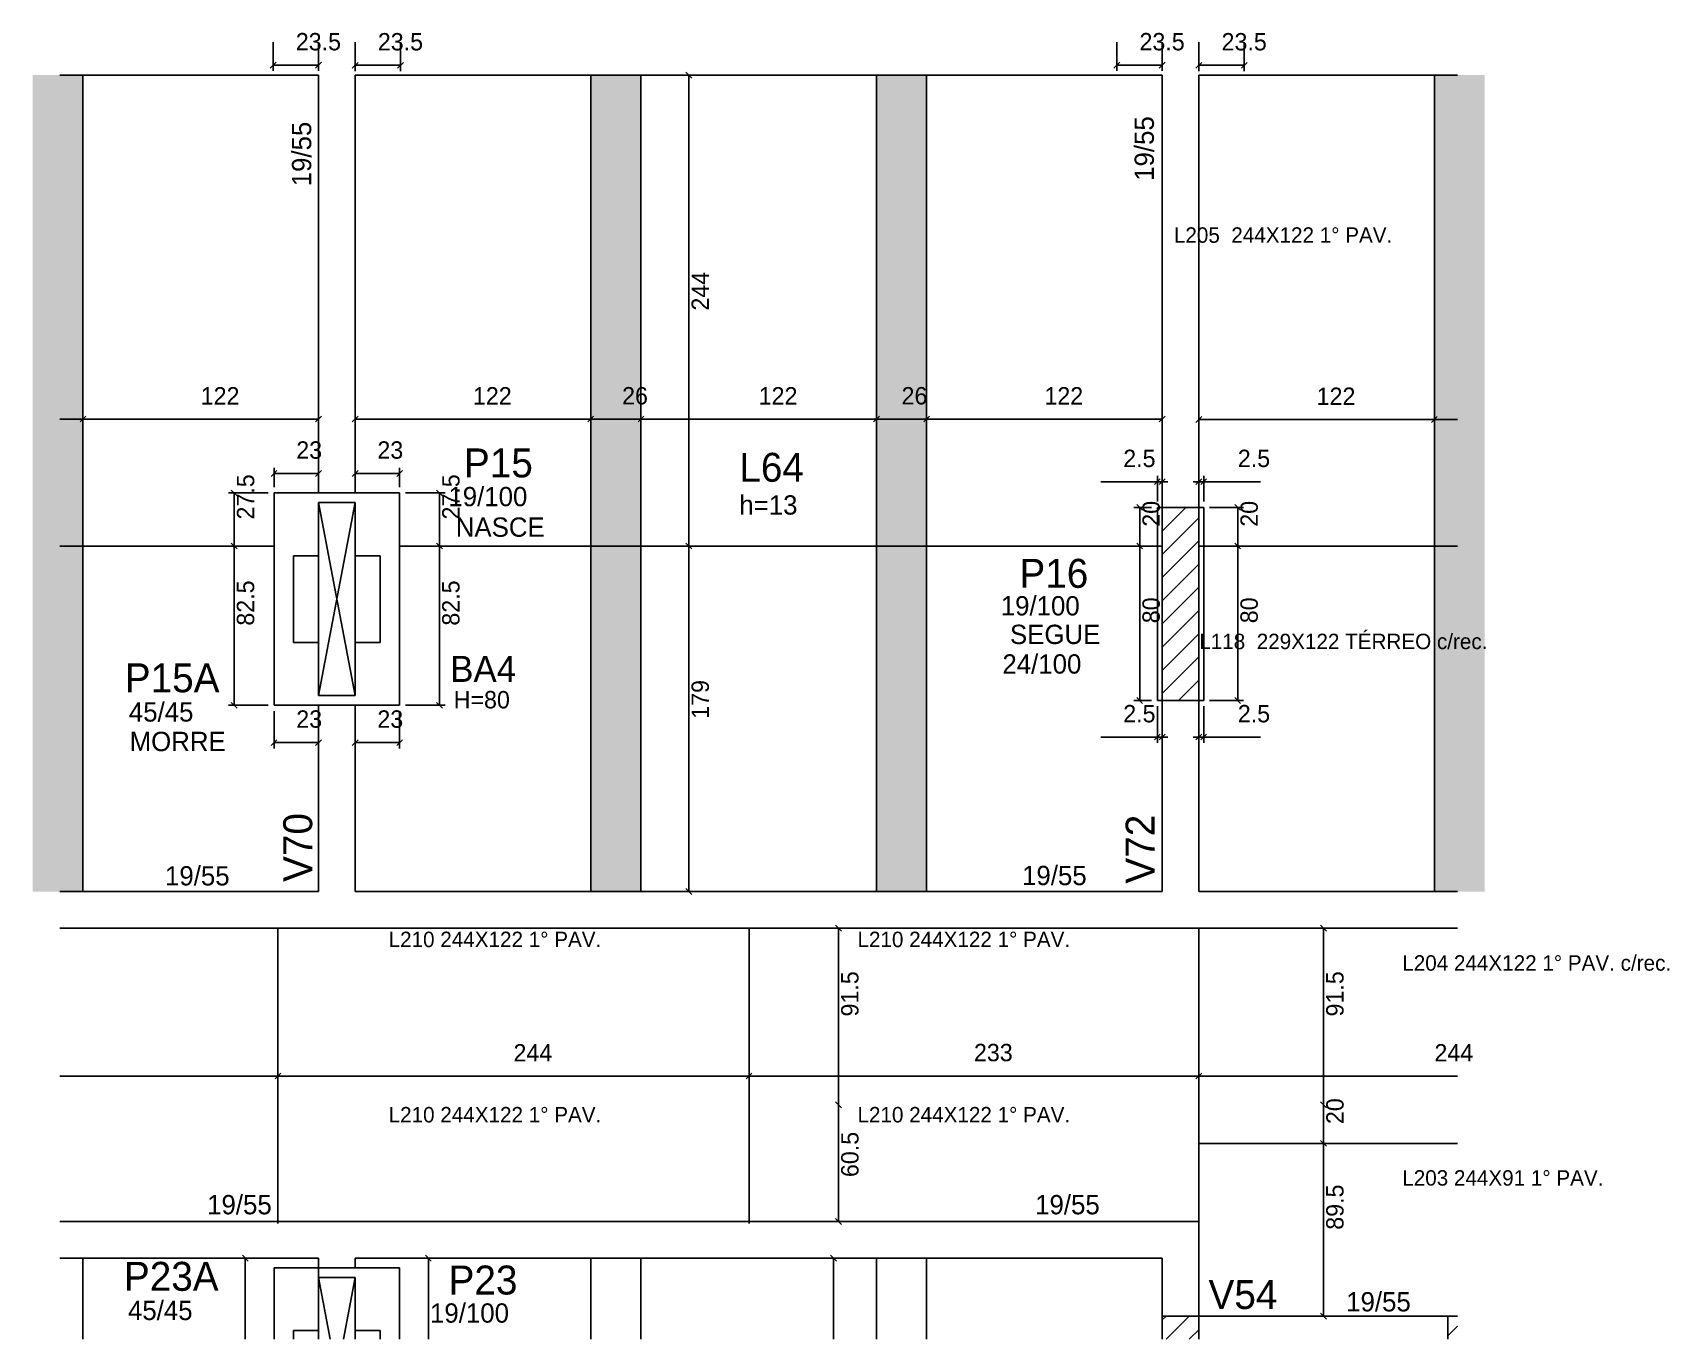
# Model space of a CAD drawing. Header units: metres. Extents: x 5845 to 6693, y 2465 to 3142.
import ezdxf

# ---------------------------------------------------------------- set-up
doc = ezdxf.new("R2010")
doc.units = ezdxf.units.M
for name, color, linetype in [('1', 7, 'Continuous'), ('3', 7, 'Continuous'), ('4', 7, 'Continuous'), ('7', 7, 'Continuous'), ('AUX00', 7, 'Continuous'), ('Hachura', 7, 'Continuous'), ('Painéis', 7, 'Continuous')]:
    doc.layers.add(name, color=color, linetype=linetype)

msp = doc.modelspace()

# ---------------------------------------------------------------- hatches: boundary and pattern name
at = {"layer": 'Hachura'}
h = msp.add_hatch(color=7, dxfattribs=at)
h.dxf.hatch_style = 1
h.paths.add_polyline_path([(5871.16, 2697.17), (5845.16, 2697.17), (5845.16, 3120.17), (5871.16, 3120.17), (5871.16, 2697.17)])
h = msp.add_hatch(color=7, dxfattribs=at)
h.dxf.hatch_style = 1
h.paths.add_polyline_path([(6134.16, 2697.17), (6160.16, 2697.17), (6160.16, 3120.17), (6134.16, 3120.17), (6134.16, 2697.17)])
h = msp.add_hatch(color=7, dxfattribs=at)
h.dxf.hatch_style = 1
h.paths.add_polyline_path([(6282.16, 2697.17), (6308.16, 2697.17), (6308.16, 3120.17), (6282.16, 3120.17), (6282.16, 2697.17)])
h = msp.add_hatch(color=7, dxfattribs=at)
h.dxf.hatch_style = 1
h.paths.add_polyline_path([(6571.16, 2697.17), (6597.16, 2697.17), (6597.16, 3120.17), (6571.16, 3120.17), (6571.16, 2697.17)])

# ---------------------------------------------------------------- linework, layer by layer
at = {"layer": '1', "color": 1, "lineweight": 25}
for p, q in [((5993.16, 2798.67), (6012.16, 2898.67)), ((5993.16, 2898.67), (6012.16, 2798.67)), ((5993.16, 2497.17), (5999.24, 2465.17)), ((6006.08, 2465.17), (6012.16, 2497.17))]:
    msp.add_line(p, q, dxfattribs=at)
at = {"layer": '3', "color": 3, "lineweight": 25}
for p, q in [((6430.16, 2883.88), (6442.44, 2896.17)), ((6430.16, 2895.9), (6430.42, 2896.17)), ((6430.16, 2871.86), (6449.16, 2890.86)), ((6430.16, 2859.84), (6449.16, 2878.84)), ((6430.16, 2847.82), (6449.16, 2866.82)), ((6430.16, 2835.8), (6449.16, 2854.8)), ((6430.16, 2823.78), (6449.16, 2842.78)), ((6430.16, 2811.76), (6449.16, 2830.76)), ((6430.16, 2799.74), (6449.16, 2818.74)), ((6438.6, 2796.17), (6449.16, 2806.72)), ((6430.16, 2475.18), (6432.15, 2477.17)), ((6432.17, 2465.17), (6444.17, 2477.17)), ((6444.19, 2465.17), (6449.16, 2470.13)), ((6578.16, 2466.9), (6583.16, 2471.9))]:
    msp.add_line(p, q, dxfattribs=at)
for points in [[(5859.16, 3120.17), (5993.16, 3120.17)], [(5993.16, 3120.17), (5993.16, 2903.67)], [(6012.16, 3120.17), (6430.16, 3120.17)], [(6012.16, 2903.67), (6012.16, 3120.17)], [(6430.16, 3120.17), (6430.16, 2896.17)], [(6449.16, 3120.17), (6583.16, 3120.17)], [(6449.16, 2896.17), (6449.16, 3120.17)], [(6035.16, 2903.67), (5970.16, 2903.67)], [(5970.16, 2903.67), (5970.16, 2793.67)], [(6035.16, 2793.67), (6035.16, 2903.67)], [(5970.16, 2793.67), (6035.16, 2793.67)], [(5993.16, 2793.67), (5993.16, 2697.17)], [(6012.16, 2697.17), (6012.16, 2793.67)], [(6430.16, 2796.17), (6430.16, 2697.17)], [(6430.16, 2796.17), (6430.16, 2697.17)], [(6449.16, 2697.17), (6449.16, 2796.17)], [(6449.16, 2697.17), (6449.16, 2796.17)], [(5993.16, 2697.17), (5859.16, 2697.17)], [(6430.16, 2697.17), (6012.16, 2697.17)], [(6583.16, 2697.17), (6449.16, 2697.17)], [(5859.16, 2678.17), (6002.66, 2678.17)], [(6002.66, 2678.17), (6439.66, 2678.17)], [(6439.66, 2678.17), (6583.16, 2678.17)], [(6002.66, 2526.17), (5859.16, 2526.17)], [(6449.16, 2526.17), (6002.66, 2526.17)], [(6449.16, 2477.17), (6449.16, 2526.17)], [(5859.16, 2507.17), (5993.16, 2507.17)], [(6035.16, 2502.17), (5970.16, 2502.17)], [(5970.16, 2502.17), (5970.16, 2465.17)], [(5993.16, 2507.17), (5993.16, 2502.17)], [(6012.16, 2507.17), (6430.16, 2507.17)], [(6012.16, 2502.17), (6012.16, 2507.17)], [(6035.16, 2465.17), (6035.16, 2502.17)], [(6430.16, 2507.17), (6430.16, 2477.17)], [(6430.16, 2507.17), (6430.16, 2477.17)], [(6578.16, 2477.17), (6449.16, 2477.17)]]:
    msp.add_lwpolyline(points, dxfattribs=at)
at = {"layer": '7', "color": 7, "lineweight": 25}
for points in [[(6012.16, 2898.67), (5993.16, 2898.67)], [(5993.16, 2898.67), (5993.16, 2798.67)], [(6012.16, 2798.67), (6012.16, 2898.67)], [(6451.66, 2896.17), (6427.66, 2896.17)], [(6427.66, 2896.17), (6427.66, 2796.17)], [(6449.16, 2896.17), (6430.16, 2896.17)], [(6430.16, 2896.17), (6430.16, 2796.17)], [(6449.16, 2796.17), (6449.16, 2896.17)], [(6451.66, 2796.17), (6451.66, 2896.17)], [(5993.16, 2871.17), (5980.16, 2871.17)], [(5980.16, 2871.17), (5980.16, 2826.17)], [(5993.16, 2826.17), (5993.16, 2871.17)], [(6025.16, 2871.17), (6012.16, 2871.17)], [(6012.16, 2871.17), (6012.16, 2826.17)], [(6025.16, 2826.17), (6025.16, 2871.17)], [(5980.16, 2826.17), (5993.16, 2826.17)], [(6012.16, 2826.17), (6025.16, 2826.17)], [(5993.16, 2798.67), (6012.16, 2798.67)], [(6427.66, 2796.17), (6451.66, 2796.17)], [(6430.16, 2796.17), (6449.16, 2796.17)], [(6012.16, 2497.17), (5993.16, 2497.17)], [(5993.16, 2497.17), (5993.16, 2465.17)], [(6012.16, 2465.17), (6012.16, 2497.17)], [(6449.16, 2477.17), (6430.16, 2477.17)], [(6430.16, 2477.17), (6430.16, 2465.17)], [(6449.16, 2465.17), (6449.16, 2477.17)], [(6583.16, 2477.17), (6578.16, 2477.17)], [(6578.16, 2477.17), (6578.16, 2465.17)], [(5993.16, 2469.67), (5980.16, 2469.67)], [(5980.16, 2469.67), (5980.16, 2465.17)], [(5993.16, 2465.17), (5993.16, 2469.67)], [(6025.16, 2469.67), (6012.16, 2469.67)], [(6012.16, 2469.67), (6012.16, 2465.17)], [(6025.16, 2465.17), (6025.16, 2469.67)]]:
    msp.add_lwpolyline(points, dxfattribs=at)
at = {"layer": 'Painéis', "color": 4, "lineweight": 25}
for p, q in [((5969.66, 3137.31), (5969.66, 3122.31)), ((5993.16, 3137.31), (5993.16, 3122.31)), ((6012.16, 3137.31), (6012.16, 3122.26)), ((6035.66, 3137.31), (6035.66, 3122.26)), ((6406.66, 3137.31), (6406.66, 3122.31)), ((6430.16, 3137.31), (6430.16, 3122.31)), ((6449.16, 3137.31), (6449.16, 3122.26)), ((6472.66, 3137.31), (6472.66, 3122.26)), ((5993.16, 3125.31), (5969.66, 3125.31)), ((6012.16, 3125.26), (6035.66, 3125.26)), ((6184.97, 2876.17), (6184.97, 3120.17)), ((6430.16, 3125.31), (6406.66, 3125.31)), ((6449.16, 3125.26), (6472.66, 3125.26)), ((5871.16, 2941.95), (5859.16, 2941.95)), ((5871.16, 2941.95), (5993.16, 2941.95)), ((6134.16, 2941.95), (6012.16, 2941.95)), ((6134.16, 2941.95), (6160.16, 2941.95)), ((6160.16, 2941.95), (6282.16, 2941.95)), ((6282.16, 2941.95), (6308.16, 2941.95)), ((6308.16, 2941.95), (6430.16, 2941.95)), ((6571.16, 2941.72), (6449.16, 2941.72)), ((6571.16, 2941.72), (6583.16, 2941.72)), ((5970.16, 2906.67), (5970.16, 2916.73)), ((5993.16, 2906.67), (5993.16, 2916.73)), ((6012.16, 2906.67), (6012.16, 2916.73)), ((6035.16, 2906.67), (6035.16, 2916.73)), ((5993.16, 2913.73), (5970.16, 2913.73)), ((6012.16, 2913.73), (6035.16, 2913.73)), ((6427.66, 2909.49), (6398.3, 2909.49)), ((6427.66, 2899.17), (6427.66, 2912.49)), ((6430.16, 2909.49), (6427.66, 2909.49)), ((6430.16, 2899.17), (6430.16, 2912.49)), ((6430.16, 2909.49), (6433.16, 2909.49)), ((6449.16, 2909.49), (6446.16, 2909.49)), ((6449.16, 2899.17), (6449.16, 2912.49)), ((6449.16, 2909.49), (6451.66, 2909.49)), ((6451.66, 2899.17), (6451.66, 2912.49)), ((6451.66, 2909.49), (6481.01, 2909.49)), ((5967.16, 2903.67), (5946.48, 2903.67)), ((5949.48, 2876.17), (5949.48, 2903.67)), ((6038.16, 2903.67), (6058.83, 2903.67)), ((6055.83, 2876.17), (6055.83, 2903.67)), ((6424.66, 2896.17), (6415.52, 2896.17)), ((6418.52, 2896.17), (6418.52, 2876.17)), ((6454.66, 2896.17), (6472.28, 2896.17)), ((6469.28, 2896.17), (6469.28, 2876.17)), ((5967.16, 2876.17), (5946.48, 2876.17)), ((5967.16, 2876.17), (5946.48, 2876.17)), ((5949.48, 2876.17), (5949.48, 2793.67)), ((6038.16, 2876.17), (6058.83, 2876.17)), ((6038.16, 2876.17), (6058.83, 2876.17)), ((6055.83, 2876.17), (6055.83, 2793.67)), ((6184.97, 2697.17), (6184.97, 2876.17)), ((6185.03, 2876.17), (6187.97, 2876.17)), ((6424.66, 2876.17), (6415.52, 2876.17)), ((6424.66, 2876.17), (6415.52, 2876.17)), ((6418.52, 2876.17), (6418.52, 2796.17)), ((6454.66, 2876.17), (6472.28, 2876.17)), ((6454.66, 2876.17), (6472.28, 2876.17)), ((6469.28, 2876.17), (6469.28, 2796.17)), ((5967.16, 2793.67), (5946.48, 2793.67)), ((5970.16, 2790.67), (5970.16, 2771.34)), ((5993.16, 2790.67), (5993.16, 2771.34)), ((6012.16, 2790.67), (6012.16, 2771.34)), ((6035.16, 2790.67), (6035.16, 2771.34)), ((6038.16, 2793.67), (6058.83, 2793.67)), ((6424.66, 2796.17), (6415.52, 2796.17)), ((6427.66, 2793.17), (6427.66, 2774.22)), ((6430.16, 2793.17), (6430.16, 2774.22)), ((6449.16, 2793.17), (6449.16, 2774.22)), ((6451.66, 2793.17), (6451.66, 2774.22)), ((6454.66, 2796.17), (6472.28, 2796.17)), ((5993.16, 2774.34), (5970.16, 2774.34)), ((6012.16, 2774.34), (6035.16, 2774.34)), ((6427.66, 2777.22), (6398.3, 2777.22)), ((6430.16, 2777.22), (6427.66, 2777.22)), ((6430.16, 2777.22), (6433.16, 2777.22)), ((6449.16, 2777.22), (6446.16, 2777.22)), ((6449.16, 2777.22), (6451.66, 2777.22)), ((6451.66, 2777.22), (6481.01, 2777.22)), ((6185.03, 2697.17), (6187.97, 2697.17)), ((6262.49, 2586.67), (6262.49, 2678.17)), ((6513.72, 2586.67), (6513.72, 2678.17)), ((5972.16, 2601.54), (5859.16, 2601.54)), ((6216.16, 2601.54), (5972.16, 2601.54)), ((6216.16, 2601.54), (6449.16, 2601.54)), ((6449.16, 2601.54), (6583.16, 2601.54)), ((6262.49, 2586.67), (6262.49, 2526.17)), ((6513.72, 2566.67), (6513.72, 2586.67)), ((6513.72, 2477.17), (6513.72, 2566.67)), ((5967.16, 2507.17), (5952.24, 2507.17)), ((5955.24, 2465.17), (5955.24, 2507.17)), ((6038.16, 2507.17), (6053.07, 2507.17)), ((6050.07, 2465.17), (6050.07, 2507.17)), ((6259.91, 2465.17), (6259.91, 2507.17))]:
    msp.add_line(p, q, dxfattribs=at)
at = {"layer": 'Painéis', "color": 200, "lineweight": 25}
for p, q in [((5871.16, 3120.17), (5871.16, 2697.17)), ((6134.16, 3120.17), (6134.16, 2697.17)), ((6160.16, 3120.17), (6160.16, 2697.17)), ((6282.16, 3120.17), (6282.16, 2697.17)), ((6308.16, 3120.17), (6308.16, 2697.17)), ((6571.16, 3120.17), (6571.16, 2697.17)), ((5859.16, 2876.17), (5970.16, 2876.17)), ((6430.16, 2876.17), (6035.16, 2876.17)), ((6583.16, 2876.17), (6449.16, 2876.17)), ((5972.16, 2678.17), (5972.16, 2525.24)), ((6216.16, 2678.17), (6216.16, 2525.24)), ((6449.16, 2678.17), (6449.16, 2525.24)), ((6449.16, 2566.67), (6583.16, 2566.67)), ((5871.16, 2465.17), (5871.16, 2507.17)), ((5993.16, 2465.17), (5993.16, 2507.17)), ((6134.16, 2465.17), (6134.16, 2507.17)), ((6160.16, 2465.17), (6160.16, 2507.17)), ((6282.16, 2465.17), (6282.16, 2507.17)), ((6308.16, 2465.17), (6308.16, 2507.17)), ((6430.16, 2465.17), (6430.16, 2507.17))]:
    msp.add_line(p, q, dxfattribs=at)
at = {"layer": 'Painéis', "color": 0, "lineweight": 25}
for p, q in [((5971.16, 3126.81), (5968.16, 3123.81)), ((5991.66, 3123.81), (5994.66, 3126.81)), ((6013.66, 3126.76), (6010.66, 3123.76)), ((6034.16, 3123.76), (6037.16, 3126.76)), ((6186.47, 3118.67), (6183.47, 3121.67)), ((6408.16, 3126.81), (6405.16, 3123.81)), ((6428.66, 3123.81), (6431.66, 3126.81)), ((6450.66, 3126.76), (6447.66, 3123.76)), ((6471.16, 3123.76), (6474.16, 3126.76)), ((5869.66, 2940.45), (5872.66, 2943.45)), ((5872.66, 2943.45), (5869.66, 2940.45)), ((5991.66, 2940.45), (5994.66, 2943.45)), ((6013.66, 2943.45), (6010.66, 2940.45)), ((6135.66, 2943.45), (6132.66, 2940.45)), ((6132.66, 2940.45), (6135.66, 2943.45)), ((6161.66, 2943.45), (6158.66, 2940.45)), ((6158.66, 2940.45), (6161.66, 2943.45)), ((6280.66, 2940.45), (6283.66, 2943.45)), ((6283.66, 2943.45), (6280.66, 2940.45)), ((6306.66, 2940.45), (6309.66, 2943.45)), ((6309.66, 2943.45), (6306.66, 2940.45)), ((6428.66, 2940.45), (6431.66, 2943.45)), ((6450.66, 2943.22), (6447.66, 2940.22)), ((6572.66, 2943.22), (6569.66, 2940.22)), ((6569.66, 2940.22), (6572.66, 2943.22)), ((5971.66, 2915.23), (5968.66, 2912.23)), ((5991.66, 2912.23), (5994.66, 2915.23)), ((6013.66, 2915.23), (6010.66, 2912.23)), ((6033.66, 2912.23), (6036.66, 2915.23)), ((6426.16, 2907.99), (6429.16, 2910.99)), ((6431.66, 2910.99), (6428.66, 2907.99)), ((6447.66, 2907.99), (6450.66, 2910.99)), ((6453.16, 2910.99), (6450.16, 2907.99)), ((5950.98, 2902.17), (5947.98, 2905.17)), ((6057.33, 2902.17), (6054.33, 2905.17)), ((6420.02, 2894.67), (6417.02, 2897.67)), ((6470.78, 2894.67), (6467.78, 2897.67)), ((5947.98, 2877.67), (5950.98, 2874.67)), ((5950.98, 2874.67), (5947.98, 2877.67)), ((6054.33, 2877.67), (6057.33, 2874.67)), ((6057.33, 2874.67), (6054.33, 2877.67)), ((6186.47, 2874.67), (6183.47, 2877.67)), ((6183.47, 2877.67), (6186.47, 2874.67)), ((6417.02, 2877.67), (6420.02, 2874.67)), ((6420.02, 2874.67), (6417.02, 2877.67)), ((6467.78, 2877.67), (6470.78, 2874.67)), ((6470.78, 2874.67), (6467.78, 2877.67)), ((6417.02, 2797.67), (6420.02, 2794.67)), ((6467.78, 2797.67), (6470.78, 2794.67)), ((5947.98, 2795.17), (5950.98, 2792.17)), ((6054.33, 2795.17), (6057.33, 2792.17)), ((5971.66, 2775.84), (5968.66, 2772.84)), ((5991.66, 2772.84), (5994.66, 2775.84)), ((6013.66, 2775.84), (6010.66, 2772.84)), ((6033.66, 2772.84), (6036.66, 2775.84)), ((6426.16, 2775.72), (6429.16, 2778.72)), ((6431.66, 2778.72), (6428.66, 2775.72)), ((6447.66, 2775.72), (6450.66, 2778.72)), ((6453.16, 2778.72), (6450.16, 2775.72)), ((6183.47, 2698.67), (6186.47, 2695.67)), ((6263.99, 2676.67), (6260.99, 2679.67)), ((6515.22, 2676.67), (6512.22, 2679.67)), ((5973.66, 2603.04), (5970.66, 2600.04)), ((5970.66, 2600.04), (5973.66, 2603.04)), ((6214.66, 2600.04), (6217.66, 2603.04)), ((6217.66, 2603.04), (6214.66, 2600.04)), ((6447.66, 2600.04), (6450.66, 2603.04)), ((6450.66, 2603.04), (6447.66, 2600.04)), ((6260.99, 2588.17), (6263.99, 2585.17)), ((6263.99, 2585.17), (6260.99, 2588.17)), ((6515.22, 2585.17), (6512.22, 2588.17)), ((6512.22, 2588.17), (6515.22, 2585.17)), ((6515.22, 2565.17), (6512.22, 2568.17)), ((6512.22, 2568.17), (6515.22, 2565.17)), ((6260.99, 2527.67), (6263.99, 2524.67)), ((5956.74, 2505.67), (5953.74, 2508.67)), ((6051.57, 2505.67), (6048.57, 2508.67)), ((6261.41, 2505.67), (6258.41, 2508.67)), ((6512.22, 2478.67), (6515.22, 2475.67))]:
    msp.add_line(p, q, dxfattribs=at)

# ---------------------------------------------------------------- texts
at = {"layer": '3', "color": 3, "lineweight": 25}
for p in [(5989.41, 3062.56), (6425.87, 3065.39)]:
    msp.add_text('19/55', height=10, rotation=90, dxfattribs=at).set_placement(p)
for s, height, p in [('19/100', 10, (6060.45, 2896.8)), ('h=13', 10, (6211.14, 2892.46)), ('NASCE', 10, (6064.27, 2880.98)), ('19/100', 10, (6346.55, 2840.22)), ('SEGUE', 10, (6351.31, 2825.4)), ('24/100', 10, (6347.4, 2810.07)), ('H=80', 9, (6063.18, 2792.05)), ('45/45', 10, (5894.94, 2785.21)), ('MORRE', 10, (5895.35, 2769.92)), ('19/55', 10, (5913.67, 2700.3)), ('19/55', 10, (6357.58, 2700.46)), ('19/55', 10, (5935.49, 2529.92)), ('19/55', 10, (6364.35, 2529.92)), ('45/45', 10, (5894.49, 2475.12)), ('19/100', 10, (6050.93, 2473.77)), ('19/55', 10, (6525.46, 2479.6))]:
    msp.add_text(s, height=height, dxfattribs=at).set_placement(p)
at = {"layer": '4', "color": 4, "lineweight": 25}
for s, height, p in [('P15', 15, (6068.51, 2911.73)), ('L64', 15, (6211.14, 2909.46)), ('P16', 15, (6356.2, 2854.52)), ('P15A', 15, (5892.84, 2800.38)), ('BA4', 13.5, (6061.39, 2805.76)), ('P23A', 15, (5892.38, 2490.28)), ('P23', 15, (6060.53, 2488.36)), ('V54', 15, (6454.16, 2480.86))]:
    msp.add_text(s, height=height, dxfattribs=at).set_placement(p)
for s, p in [('V70', (5989.91, 2702.14)), ('V72', (6426.25, 2701.27))]:
    msp.add_text(s, height=15, rotation=90, dxfattribs=at).set_placement(p)
at = {"layer": 'AUX00', "color": 7, "lineweight": 25}
for s, p in [('L205 ^J244X122^J1° PAV.', (6436.22, 3033.3)), ('L118 ^J229X122^JTÉRREO^Jc/rec.', (6449.37, 2822.74)), ('L210^J244X122^J1° PAV.', (6029.49, 2668.35)), ('L210^J244X122^J1° PAV.', (6272.34, 2668.35)), ('L204^J244X122^J1° PAV.^Jc/rec.', (6554.5, 2656.15)), ('L210^J244X122^J1° PAV.', (6029.49, 2577.53)), ('L210^J244X122^J1° PAV.', (6272.34, 2577.53)), ('L203^J244X91^J1° PAV.', (6554.5, 2544.78))]:
    msp.add_text(s, height=8, dxfattribs=at).set_placement(p)
at = {"layer": 'Painéis', "color": 240, "lineweight": 25}
for s, p in [('23.5', (5981.41, 3133)), ('23.5', (6023.91, 3132.96)), ('23.5', (6418.41, 3133)), ('23.5', (6460.91, 3132.96)), ('122', (5932.16, 2949.5)), ('122', (6073.16, 2949.5)), ('26', (6150.41, 2949.54)), ('122', (6221.16, 2949.5)), ('26', (6295.16, 2949.54)), ('122', (6369.16, 2949.5)), ('122', (6510.16, 2949.28)), ('23', (5981.66, 2921.42)), ('23', (6023.66, 2921.42)), ('2.5', (6409.98, 2917.09)), ('2.5', (6469.33, 2917.09)), ('23', (5981.66, 2782.03)), ('23', (6023.66, 2782.03)), ('2.5', (6409.98, 2784.82)), ('2.5', (6469.33, 2784.82)), ('244', (6094.16, 2609.11)), ('233', (6332.66, 2609.24)), ('244', (6571.16, 2609.11))]:
    msp.add_text(s, height=9, dxfattribs=at).set_placement(p)
for s, p in [('244', (6195.4, 2998.17)), ('27.5', (5959.88, 2889.92)), ('27.5', (6066.23, 2889.92)), ('20', (6428.93, 2886.17)), ('20', (6479.69, 2886.17)), ('82.5', (5959.86, 2834.92)), ('82.5', (6066.21, 2834.92)), ('80', (6428.91, 2836.17)), ('80', (6479.67, 2836.17)), ('179', (6195.38, 2786.67)), ('91.5', (6272.86, 2632.42)), ('91.5', (6524.09, 2632.42)), ('20', (6524.13, 2576.67)), ('60.5', (6272.89, 2549.21)), ('89.5', (6524.09, 2521.92))]:
    msp.add_text(s, height=9, rotation=90, dxfattribs=at).set_placement(p)

doc.saveas('drawing.dxf')
